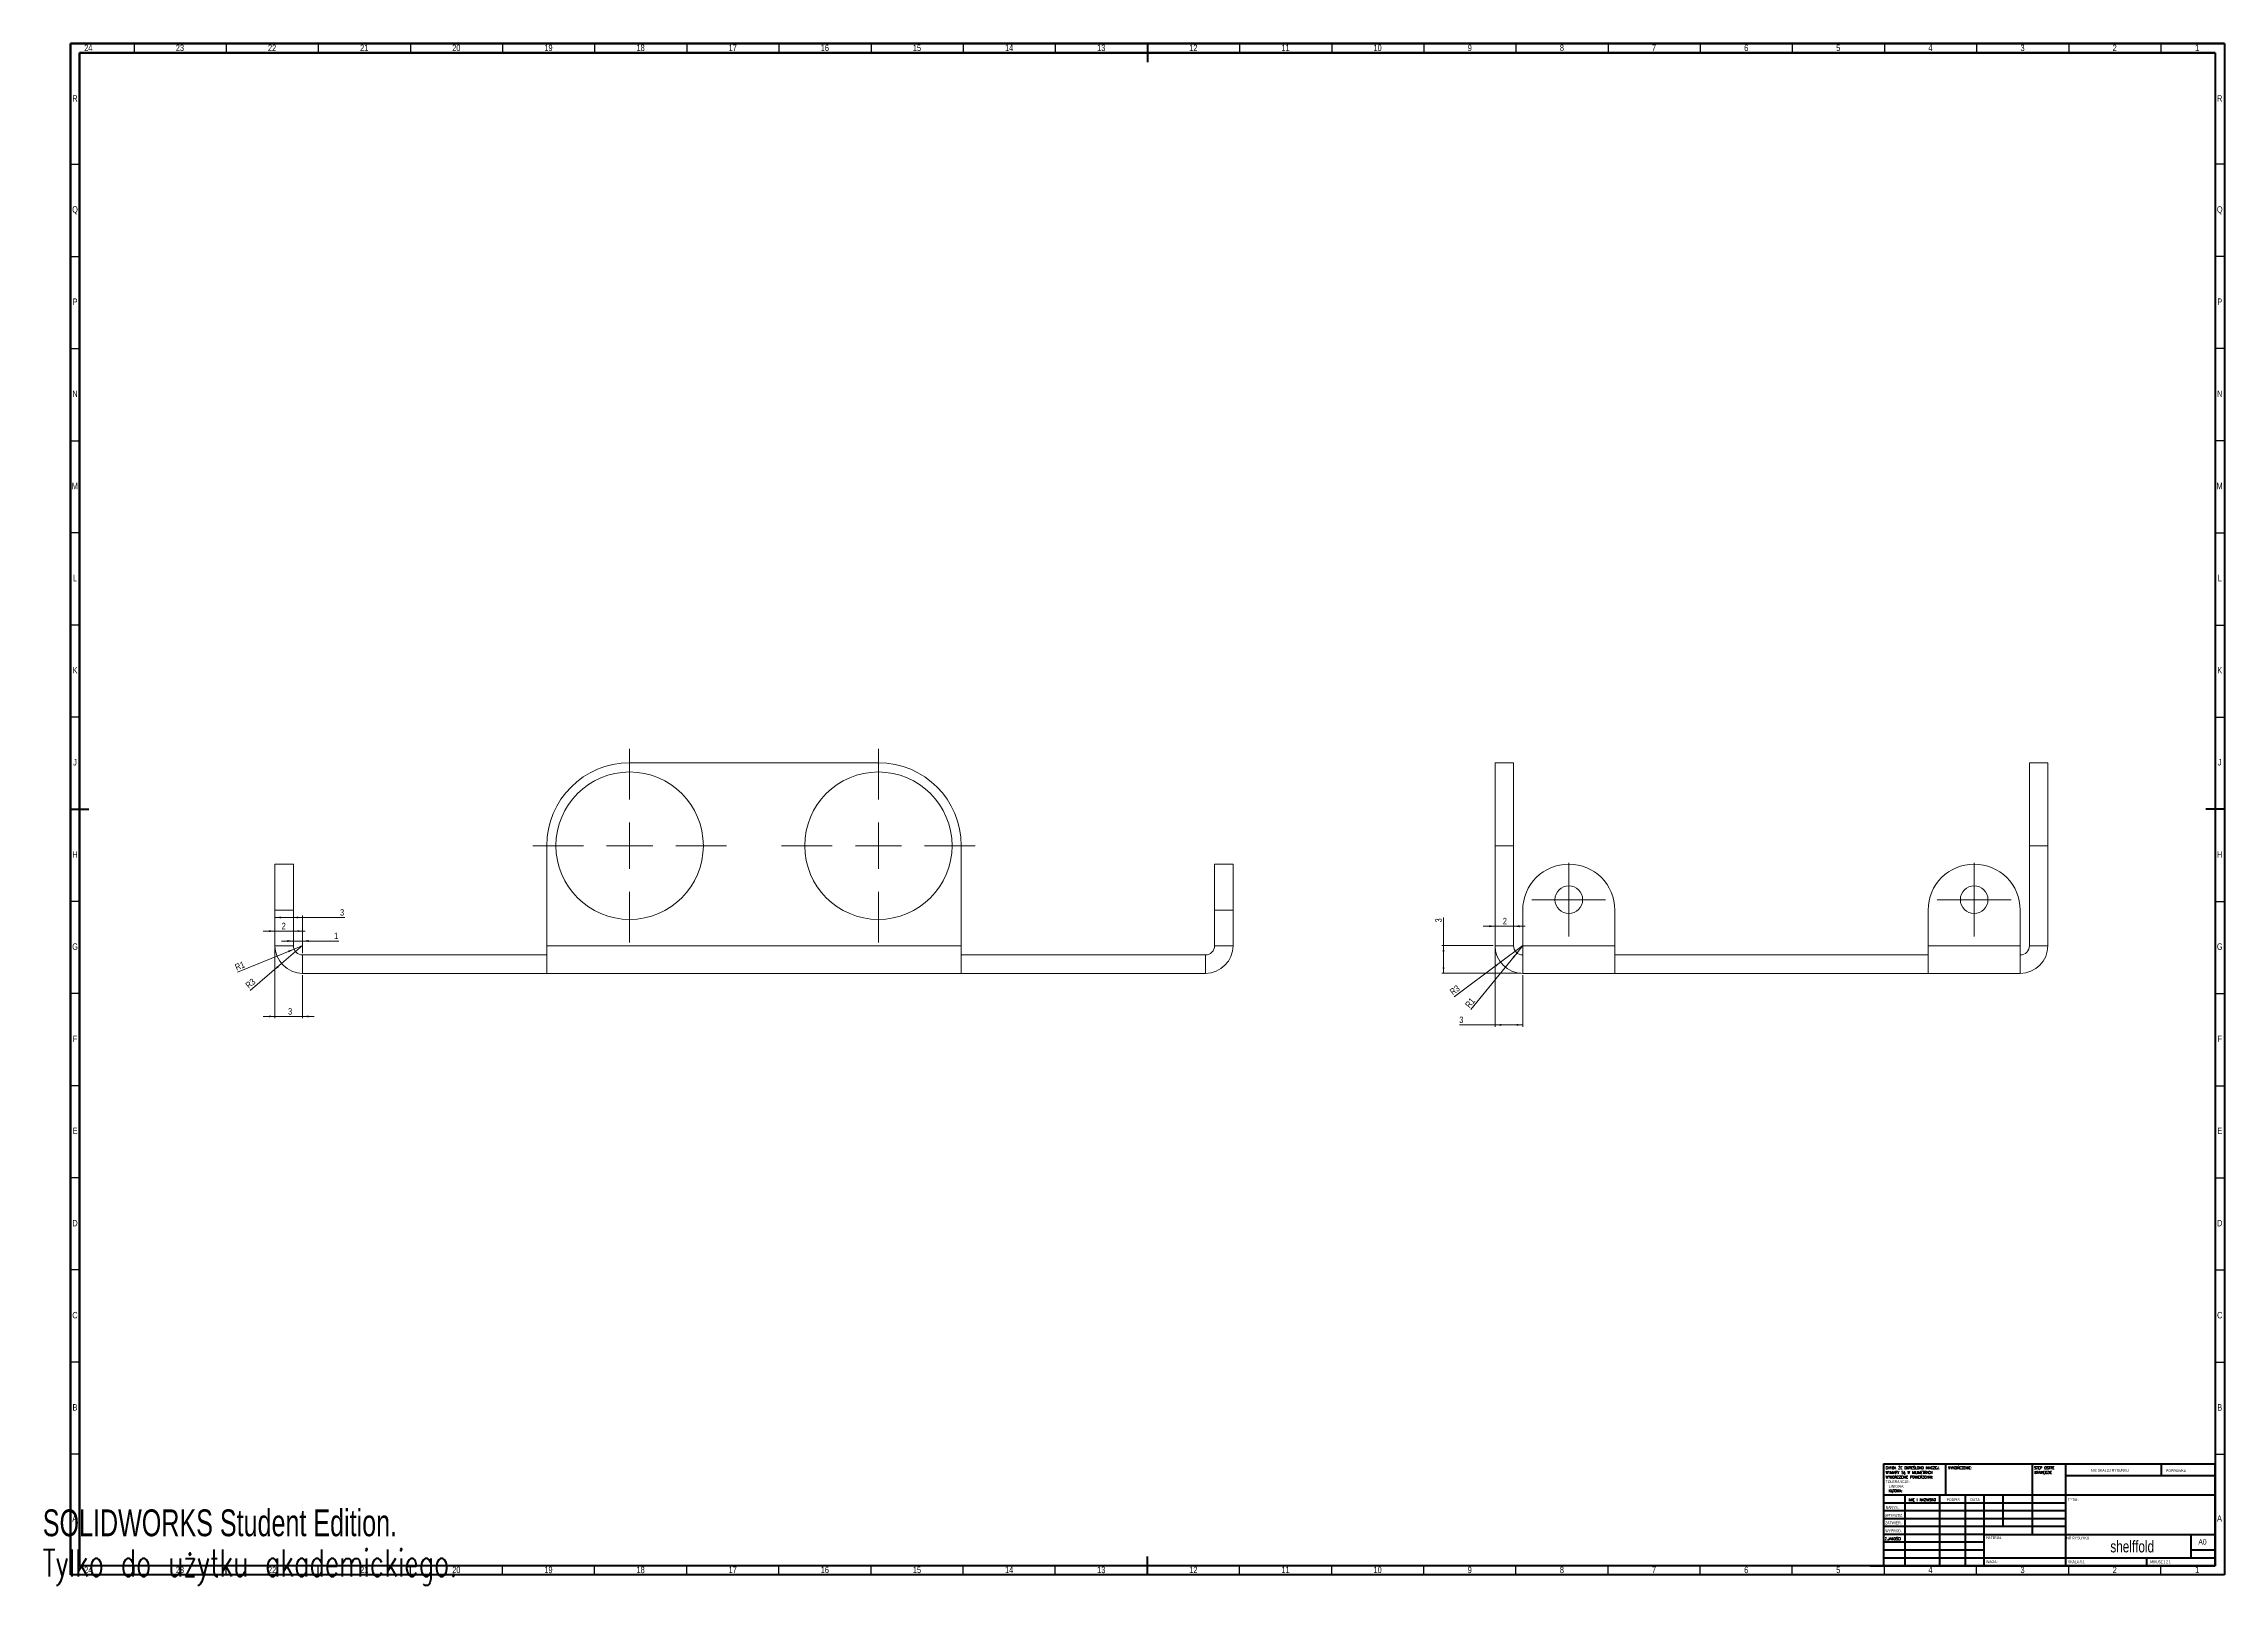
# Model space of a CAD drawing. Header units: millimetres. Extents: x 0 to 1184, y -1 to 836.
import ezdxf

# ---------------------------------------------------------------- set-up
doc = ezdxf.new("R2010")
doc.units = ezdxf.units.MM
doc.styles.add('SLDTEXTSTYLE0', font='TXT', dxfattribs={"width": 0.75})
doc.styles.add('SLDTEXTSTYLE1', font='TXT', dxfattribs={"width": 0.75, "bigfont": 'bigfont'})
doc.styles.add('SLDTEXTSTYLE2', font='TXT', dxfattribs={"width": 0.6875})
doc.styles.add('SLDTEXTSTYLE3', font='TXT', dxfattribs={"width": 0.7})
doc.styles.add('SLDTEXTSTYLE4', font='TXT', dxfattribs={"width": 0.7, "bigfont": 'bigfont'})
doc.dimstyles.new('SLDDIMSTYLE0', dxfattribs={"dimtxt": 3.5, "dimasz": 3.302, "dimexe": 0, "dimexo": 0.0625, "dimgap": 0.875, "dimtad": 1, "dimlfac": 0.2, "dimrnd": 1e-09, "dimzin": 12, "dimdsep": 46, "dimtxsty": 'SLDTEXTSTYLE0', "dimsah": 1, "dimcen": 0.09, "dimadec": 0, "dimazin": 3, "dimtfac": 1, "dimtmove": 0, "dimatfit": 0, "dimfxl": 0, "dimfrac": 2, "dimtolj": 1, "dimtzin": 12, "dimarcsym": 0})
doc.dimstyles.new('SLDDIMSTYLE1', dxfattribs={"dimtxt": 3.5, "dimasz": 3.302, "dimexe": 0, "dimexo": 0.0625, "dimgap": 0.875, "dimtad": 1, "dimlfac": 0.2, "dimrnd": 1e-09, "dimzin": 12, "dimdsep": 46, "dimtxsty": 'SLDTEXTSTYLE0', "dimsah": 1, "dimcen": 0, "dimadec": 0, "dimazin": 3, "dimtfac": 1, "dimtofl": 0, "dimtmove": 0, "dimatfit": 3, "dimfxl": 0, "dimfrac": 2, "dimtolj": 1, "dimtzin": 12, "dimarcsym": 0})
doc.dimstyles.new('SLDDIMSTYLE2', dxfattribs={"dimtxt": 3.5, "dimasz": 3.302, "dimexe": 0, "dimexo": 0.0625, "dimgap": 0.875, "dimtad": 1, "dimlfac": 0.2, "dimrnd": 1e-09, "dimzin": 12, "dimdsep": 46, "dimtxsty": 'SLDTEXTSTYLE0', "dimsah": 1, "dimcen": 0.09, "dimadec": 0, "dimazin": 3, "dimtfac": 1, "dimtofl": 0, "dimtmove": 0, "dimatfit": 3, "dimfxl": 0, "dimfrac": 2, "dimtolj": 1, "dimtzin": 12, "dimarcsym": 0})

# ---------------------------------------------------------------- blocks, each defined once
blk = doc.blocks.new('SW_NOTE_0')
at = {"color": 0, "linetype": 'Continuous', "lineweight": 0, "char_height": 1.5, "attachment_point": 1}
for s, insert, style in [('CHYBA ŻE OKREŚLONO INACZEJ:', (0, 1.9), 'SLDTEXTSTYLE1'), ('TOLERANCJE:', (0, -5.6), 'SLDTEXTSTYLE0'), ('WYMIARY SĄ W MILIMETRACH', (0, -0.6), 'SLDTEXTSTYLE1'), ('WYKOŃCZENIE POWIERZCHNI:', (0, -3.1), 'SLDTEXTSTYLE1'), ('LINIOWA:', (1.7, -8.1), 'SLDTEXTSTYLE0'), ('KĄTOWA:', (1.7, -10.6), 'SLDTEXTSTYLE1')]:
    blk.add_mtext(s, dxfattribs=dict(at, insert=insert, style=style))
blk = doc.blocks.new('SW_NOTE_1')
at = {"color": 0, "linetype": 'Continuous', "lineweight": 0, "char_height": 1.5, "attachment_point": 1, "style": 'SLDTEXTSTYLE1'}
for s, insert in [('STĘP OSTRE', (0, 1.9)), ('KRAWĘDZIE', (0, -0.6))]:
    blk.add_mtext(s, dxfattribs=dict(at, insert=insert))
blk = doc.blocks.new('_D')
at = {"color": 7, "linetype": 'Continuous', "lineweight": 0}
for p, q in [((126, 354.4), (119.6, 354.4)), ((126, 354.4), (136, 354.4)), ((136, 354.4), (142.3, 354.4))]:
    blk.add_line(p, q, dxfattribs=at)
for points in [[(126, 354.4), (122.7, 354.9), (122.7, 353.9)], [(136, 354.4), (139.3, 353.9), (139.3, 354.9)]]:
    blk.add_solid(points, dxfattribs=at)
at = {"color": 7, "linetype": 'Continuous', "lineweight": 0, "insert": (129.6, 358.9), "char_height": 3.5, "attachment_point": 1, "style": 'SLDTEXTSTYLE0'}
blk.add_mtext('2', dxfattribs=at)
blk = doc.blocks.new('_D_1')
at = {"color": 7, "linetype": 'Continuous', "lineweight": 0}
for q in [(105.6, 332.1), (141, 346.5)]:
    blk.add_line((136.4, 344.6), q, dxfattribs=at)
blk.add_solid([(136.4, 344.6), (133.1, 343.8), (133.5, 342.9)], dxfattribs=at)
at = {"color": 7, "linetype": 'Continuous', "lineweight": 0, "insert": (103.9, 336.2), "char_height": 3.5, "attachment_point": 1, "rotation": 22.1387, "style": 'SLDTEXTSTYLE0'}
blk.add_mtext('R1', dxfattribs=at)
blk = doc.blocks.new('_D_2')
at = {"color": 7, "linetype": 'Continuous', "lineweight": 0}
for q in [(141, 346.5), (112.5, 322.2)]:
    blk.add_line((129.6, 336.8), q, dxfattribs=at)
blk.add_solid([(129.6, 336.8), (126.7, 335), (127.4, 334.2)], dxfattribs=at)
at = {"color": 7, "linetype": 'Continuous', "lineweight": 0, "insert": (109.6, 325.7), "char_height": 3.5, "attachment_point": 1, "rotation": 40.3314, "style": 'SLDTEXTSTYLE0'}
blk.add_mtext('R3', dxfattribs=at)
blk = doc.blocks.new('_D_3')
at = {"color": 7, "linetype": 'Continuous', "lineweight": 0}
for p, q in [((126, 345.5), (126, 307.1)), ((141, 330.5), (141, 307.1)), ((126, 308.1), (119.6, 308.1)), ((126, 308.1), (141, 308.1)), ((141, 308.1), (147.3, 308.1))]:
    blk.add_line(p, q, dxfattribs=at)
for points in [[(126, 308.1), (122.7, 308.6), (122.7, 307.6)], [(141, 308.1), (144.3, 307.6), (144.3, 308.6)]]:
    blk.add_solid(points, dxfattribs=at)
at = {"color": 7, "linetype": 'Continuous', "lineweight": 0, "insert": (133.1, 312.6), "char_height": 3.5, "attachment_point": 1, "style": 'SLDTEXTSTYLE0'}
blk.add_mtext('3', dxfattribs=at)
blk = doc.blocks.new('_D_4')
at = {"color": 7, "linetype": 'Continuous', "lineweight": 0}
for p, q in [((141, 361.8), (126, 361.8)), ((141, 342.5), (141, 362.8)), ((141, 361.8), (163.9, 361.8))]:
    blk.add_line(p, q, dxfattribs=at)
for points in [[(126, 361.8), (129.3, 361.3), (129.3, 362.3)], [(141, 361.8), (137.7, 362.3), (137.7, 361.3)]]:
    blk.add_solid(points, dxfattribs=at)
at = {"color": 7, "linetype": 'Continuous', "lineweight": 0, "insert": (161.3, 366.3), "char_height": 3.5, "attachment_point": 1, "style": 'SLDTEXTSTYLE0'}
blk.add_mtext('3', dxfattribs=at)
blk = doc.blocks.new('_D_5')
at = {"color": 7, "linetype": 'Continuous', "lineweight": 0}
for p, q in [((136, 349), (129.6, 349)), ((141, 349), (136, 349)), ((141, 342.5), (141, 350)), ((141, 349), (160.7, 349))]:
    blk.add_line(p, q, dxfattribs=at)
for points in [[(136, 349), (132.7, 349.6), (132.7, 348.5)], [(141, 349), (144.3, 348.5), (144.3, 349.6)]]:
    blk.add_solid(points, dxfattribs=at)
at = {"color": 7, "linetype": 'Continuous', "lineweight": 0, "insert": (158.1, 353.6), "char_height": 3.5, "attachment_point": 1, "style": 'SLDTEXTSTYLE0'}
blk.add_mtext('1', dxfattribs=at)
blk = doc.blocks.new('SW_CENTERMARKSYMBOL_0')
at = {"color": 0, "linetype": 'Continuous', "lineweight": 0}
for p, q in [((0, 25), (0, 52.5)), ((0, 0), (0, 12.5)), ((-25, 0), (-52.5, 0)), ((0, 0), (-12.5, 0)), ((0, 0), (0, -12.5)), ((0, 0), (12.5, 0)), ((25, 0), (52.5, 0)), ((0, -25), (0, -52.5))]:
    blk.add_line(p, q, dxfattribs=at)
blk = doc.blocks.new('SW_CENTERMARKSYMBOL_1')
at = {"color": 0, "linetype": 'Continuous', "lineweight": 0}
for p, q in [((0, 25), (0, 52.5)), ((0, 0), (0, 12.5)), ((-25, 0), (-52.5, 0)), ((0, 0), (-12.5, 0)), ((0, 0), (0, -12.5)), ((0, 0), (12.5, 0)), ((25, 0), (52.5, 0)), ((0, -25), (0, -52.5))]:
    blk.add_line(p, q, dxfattribs=at)
blk = doc.blocks.new('_D_6')
at = {"color": 7, "linetype": 'Continuous', "lineweight": 0}
for q in [(803.2, 346.5), (765.9, 318.7)]:
    blk.add_line((791.2, 337.5), q, dxfattribs=at)
blk.add_solid([(791.2, 337.5), (788.2, 335.9), (788.8, 335.1)], dxfattribs=at)
at = {"color": 7, "linetype": 'Continuous', "lineweight": 0, "insert": (763.2, 322.3), "char_height": 3.5, "attachment_point": 1, "rotation": 36.6785, "style": 'SLDTEXTSTYLE0'}
blk.add_mtext('R3', dxfattribs=at)
blk = doc.blocks.new('_D_7')
at = {"color": 7, "linetype": 'Continuous', "lineweight": 0}
for q in [(803.2, 346.5), (775.1, 311.8)]:
    blk.add_line((800.1, 342.6), q, dxfattribs=at)
blk.add_solid([(800.1, 342.6), (797.6, 340.3), (798.4, 339.7)], dxfattribs=at)
at = {"color": 7, "linetype": 'Continuous', "lineweight": 0, "insert": (771.6, 314.6), "char_height": 3.5, "attachment_point": 1, "rotation": 51.0329, "style": 'SLDTEXTSTYLE0'}
blk.add_mtext('R1', dxfattribs=at)
blk = doc.blocks.new('_D_8')
at = {"color": 7, "linetype": 'Continuous', "lineweight": 0}
for p, q in [((788.2, 345.5), (788.2, 302.5)), ((803.2, 330.5), (803.2, 302.5)), ((788.2, 303.5), (768.8, 303.5)), ((803.2, 303.5), (788.2, 303.5))]:
    blk.add_line(p, q, dxfattribs=at)
for points in [[(788.2, 303.5), (791.5, 303), (791.5, 304)], [(803.2, 303.5), (799.9, 304), (799.9, 303)]]:
    blk.add_solid(points, dxfattribs=at)
at = {"color": 7, "linetype": 'Continuous', "lineweight": 0, "insert": (768.8, 308), "char_height": 3.5, "attachment_point": 1, "style": 'SLDTEXTSTYLE0'}
blk.add_mtext('3', dxfattribs=at)
blk = doc.blocks.new('_D_9')
at = {"color": 7, "linetype": 'Continuous', "lineweight": 0}
for p, q in [((760.2, 346.5), (760.2, 361.7)), ((787.2, 346.5), (759.2, 346.5)), ((760.2, 346.5), (760.2, 331.5)), ((802.2, 331.5), (759.2, 331.5))]:
    blk.add_line(p, q, dxfattribs=at)
for points in [[(760.2, 346.5), (759.7, 343.2), (760.7, 343.2)], [(760.2, 331.5), (760.7, 334.8), (759.7, 334.8)]]:
    blk.add_solid(points, dxfattribs=at)
at = {"color": 7, "linetype": 'Continuous', "lineweight": 0, "insert": (755.7, 359.1), "char_height": 3.5, "attachment_point": 1, "rotation": 90, "style": 'SLDTEXTSTYLE0'}
blk.add_mtext('3', dxfattribs=at)
blk = doc.blocks.new('_D_10')
at = {"color": 7, "linetype": 'Continuous', "lineweight": 0}
for p, q in [((788.2, 357), (781.8, 357)), ((788.2, 357), (798.2, 357)), ((798.2, 357), (804.5, 357))]:
    blk.add_line(p, q, dxfattribs=at)
for points in [[(788.2, 357), (784.9, 357.6), (784.9, 356.5)], [(798.2, 357), (801.5, 356.5), (801.5, 357.6)]]:
    blk.add_solid(points, dxfattribs=at)
at = {"color": 7, "linetype": 'Continuous', "lineweight": 0, "insert": (792.4, 361.6), "char_height": 3.5, "attachment_point": 1, "style": 'SLDTEXTSTYLE0'}
blk.add_mtext('2', dxfattribs=at)
blk = doc.blocks.new('SW_CENTERMARKSYMBOL_2')
at = {"color": 0, "linetype": 'Continuous', "lineweight": 0}
for p, q in [((0, 12.5), (0, 20)), ((0, 0), (0, 12.5)), ((-12.5, 0), (-20, 0)), ((0, 0), (-12.5, 0)), ((0, 0), (0, -12.5)), ((0, 0), (12.5, 0)), ((12.5, 0), (20, 0)), ((0, -12.5), (0, -20))]:
    blk.add_line(p, q, dxfattribs=at)
blk = doc.blocks.new('SW_CENTERMARKSYMBOL_3')
at = {"color": 0, "linetype": 'Continuous', "lineweight": 0}
for p, q in [((0, 12.5), (0, 20)), ((0, 0), (0, 12.5)), ((-12.5, 0), (-20, 0)), ((0, 0), (-12.5, 0)), ((0, 0), (0, -12.5)), ((0, 0), (12.5, 0)), ((12.5, 0), (20, 0)), ((0, -12.5), (0, -20))]:
    blk.add_line(p, q, dxfattribs=at)

msp = doc.modelspace()

# ---------------------------------------------------------------- linework, layer by layer
at = {"color": 7, "linetype": 'Continuous', "lineweight": 60}
for p, q in [((15, 836), (1184, 836)), ((15, 5), (15, 836)), ((15, 836), (15, 5)), ((1184, 836), (15, 836)), ((20, 831), (1179, 831)), ((20, 10), (20, 831)), ((20, 831), (20, 10)), ((1179, 831), (20, 831)), ((599.5, 836), (599.5, 826)), ((599.5, 836), (599.5, 826)), ((1179, 831), (1179, 10)), ((1184, 836), (1184, 5)), ((15, 420.5), (25, 420.5)), ((15, 420.5), (25, 420.5)), ((1184, 420.5), (1174, 420.5)), ((1179, 10), (1179, 65.25)), ((1179, 65.25), (1179, 10)), ((599.5, 5), (599.5, 15)), ((1184, 5), (15, 5)), ((1179, 10), (20, 10)), ((991.8, 10), (1179, 10))]:
    msp.add_line(p, q, dxfattribs=at)
at = {"color": 7, "linetype": 'Continuous', "lineweight": 30}
for p, q in [((49.5, 836), (49.5, 831)), ((99.5, 836), (99.5, 831)), ((149.5, 836), (149.5, 831)), ((199.5, 836), (199.5, 831)), ((249.5, 836), (249.5, 831)), ((299.5, 836), (299.5, 831)), ((349.5, 836), (349.5, 831)), ((399.5, 836), (399.5, 831)), ((449.5, 836), (449.5, 831)), ((499.5, 836), (499.5, 831)), ((549.5, 836), (549.5, 831)), ((649.5, 836), (649.5, 831)), ((699.5, 836), (699.5, 831)), ((749.5, 836), (749.5, 831)), ((799.5, 836), (799.5, 831)), ((849.5, 836), (849.5, 831)), ((899.5, 836), (899.5, 831)), ((949.5, 836), (949.5, 831)), ((999.6, 836), (999.6, 831)), ((1049.5, 836), (1049.5, 831)), ((1099.5, 836), (1099.5, 831)), ((1149.5, 836), (1149.5, 831)), ((15, 770.5), (20, 770.5)), ((1184, 770.5), (1179, 770.5)), ((15, 720.5), (20, 720.5)), ((1184, 720.5), (1179, 720.5)), ((15, 670.5), (20, 670.5)), ((1184, 670.5), (1179, 670.5)), ((15, 620.5), (20, 620.5)), ((1184, 620.5), (1179, 620.5)), ((20, 570.5), (15, 570.5)), ((1179, 570.5), (1184, 570.5)), ((20, 520.5), (15, 520.5)), ((1179, 520.5), (1184, 520.5)), ((20, 470.5), (15, 470.5)), ((1179, 470.5), (1184, 470.5)), ((20, 370.5), (15, 370.5)), ((1179, 370.5), (1184, 370.5)), ((20, 320.5), (15, 320.5)), ((1179, 320.5), (1184, 320.5)), ((20, 270.5), (15, 270.5)), ((1179, 270.5), (1184, 270.5)), ((20, 220.5), (15, 220.5)), ((1179, 220.5), (1184, 220.5)), ((20, 170.5), (15, 170.5)), ((1179, 170.5), (1184, 170.5)), ((20, 120.5), (15, 120.5)), ((1179, 120.5), (1184, 120.5)), ((20, 70.5), (15, 70.5)), ((1179, 70.5), (1184, 70.5)), ((49.5, 5), (49.5, 10)), ((99.5, 5), (99.5, 10)), ((149.5, 5), (149.5, 10)), ((199.5, 5), (199.5, 10)), ((249.5, 5), (249.5, 10)), ((299.5, 5), (299.5, 10)), ((349.5, 5), (349.5, 10)), ((399.5, 5), (399.5, 10)), ((449.5, 5), (449.5, 10)), ((499.5, 5), (499.5, 10)), ((549.5, 5), (549.5, 10)), ((649.5, 5), (649.5, 10)), ((699.5, 5), (699.5, 10)), ((749.5, 5), (749.5, 10)), ((799.5, 5), (799.5, 10)), ((849.5, 5), (849.5, 10)), ((899.5, 5), (899.5, 10)), ((949.5, 5), (949.5, 10)), ((999.6, 5), (999.6, 10)), ((1049.5, 5), (1049.5, 10)), ((1099.5, 5), (1099.5, 10)), ((1149.5, 5), (1149.5, 10))]:
    msp.add_line(p, q, dxfattribs=at)
at = {"color": 7, "linetype": 'Continuous', "lineweight": 15}
for p, q in [((318.495, 445.751), (453.495, 445.751)), ((788.199, 445.751), (788.199, 400.751)), ((788.199, 445.751), (798.199, 445.751)), ((798.199, 445.751), (798.199, 400.751)), ((1078.199, 400.751), (1078.199, 445.751)), ((1088.199, 445.751), (1078.199, 445.751)), ((1088.199, 400.751), (1088.199, 445.751)), ((135.995, 390.751), (125.995, 390.751)), ((125.995, 390.751), (125.995, 365.751)), ((135.995, 390.751), (135.995, 365.751)), ((273.495, 346.459), (273.495, 400.751)), ((498.495, 400.751), (498.495, 346.459)), ((645.995, 390.751), (635.995, 390.751)), ((635.995, 365.751), (635.995, 390.751)), ((645.995, 365.751), (645.995, 390.751)), ((788.199, 400.751), (798.199, 400.751)), ((788.199, 400.751), (788.199, 346.459)), ((798.199, 400.751), (798.199, 346.459)), ((1088.199, 400.751), (1078.199, 400.751)), ((1078.199, 346.459), (1078.199, 400.751)), ((1088.199, 346.459), (1088.199, 400.751)), ((125.995, 365.751), (135.995, 365.751)), ((125.995, 365.751), (125.995, 346.459)), ((135.995, 365.751), (135.995, 346.459)), ((645.995, 365.751), (635.995, 365.751)), ((635.995, 346.459), (635.995, 365.751)), ((645.995, 346.459), (645.995, 365.751)), ((803.199, 346.459), (803.199, 365.751)), ((853.199, 365.751), (853.199, 346.459)), ((1023.199, 346.459), (1023.199, 365.751)), ((1073.199, 365.751), (1073.199, 346.459)), ((125.995, 346.459), (135.995, 346.459)), ((273.495, 331.459), (273.495, 346.459)), ((273.495, 346.459), (498.495, 346.459)), ((498.495, 346.459), (498.495, 331.459)), ((645.995, 346.459), (635.995, 346.459)), ((788.199, 346.459), (798.199, 346.459)), ((853.199, 346.459), (803.199, 346.459)), ((803.199, 331.459), (803.199, 346.459)), ((853.199, 346.459), (853.199, 331.459)), ((1073.199, 346.459), (1023.199, 346.459)), ((1023.199, 331.459), (1023.199, 346.459)), ((1073.199, 346.459), (1073.199, 331.459)), ((1088.199, 346.459), (1078.199, 346.459)), ((140.995, 331.459), (140.995, 341.459)), ((140.995, 341.459), (273.495, 341.459)), ((140.995, 331.459), (273.495, 331.459)), ((273.495, 331.459), (498.495, 331.459)), ((498.495, 341.459), (630.995, 341.459)), ((498.495, 331.459), (630.995, 331.459)), ((630.995, 331.459), (630.995, 341.459)), ((853.199, 331.459), (803.199, 331.459)), ((853.199, 341.459), (1023.199, 341.459)), ((853.199, 331.459), (1023.199, 331.459)), ((1073.199, 331.459), (1023.199, 331.459))]:
    msp.add_line(p, q, dxfattribs=at)
at = {"color": 7, "linetype": 'Continuous', "lineweight": 40}
for p, q in [((999, 65.25), (1179, 65.25)), ((999, 65.25), (999, 10)), ((1032.8, 48.25), (1032.8, 65.25)), ((1079.6, 65.25), (1079.6, 27)), ((1097.8, 65.25), (1097.8, 10)), ((1149.8, 58.875), (1149.8, 65.25)), ((1179, 48.25), (999, 48.25)), ((1010.564, 48.25), (1010.564, 10)), ((1029.442, 48.25), (1029.442, 10)), ((1043.399, 48.25), (1043.399, 10)), ((1053.6, 10), (1053.6, 48.25)), ((1064, 31.25), (1064, 48.25)), ((1179, 58.875), (1097.8, 58.875)), ((1097.8, 44), (999, 44)), ((1097.8, 39.75), (999, 39.75)), ((1097.8, 35.5), (999, 35.5)), ((1097.8, 31.25), (999, 31.25)), ((1053.6, 27), (999, 27)), ((1053.6, 27), (1179, 27)), ((1166, 14.25), (1166, 27)), ((1053.6, 22.75), (999, 22.75)), ((1053.6, 18.5), (999, 18.5)), ((999, 14.25), (1179, 14.25)), ((1142, 10), (1142, 14.25)), ((1179, 18.5), (1166, 18.5))]:
    msp.add_line(p, q, dxfattribs=at)
at = {"color": 7, "linetype": 'Continuous', "lineweight": 15}
for centre, radius in [((318.495, 400.751), 40), ((453.495, 400.751), 40), ((828.199, 371.459), 7.5), ((1048.199, 371.459), 7.5)]:
    msp.add_circle(centre, radius, dxfattribs=at)
for centre, radius, start, end in [((318.495, 400.751), 45, 90, 180), ((453.495, 400.751), 45, 0, 90), ((828.199, 365.751), 25, 0, 180), ((1048.199, 365.751), 25, 0, 180), ((140.995, 346.459), 15, 180, 270), ((140.995, 346.459), 5, 180, 270), ((630.995, 346.459), 5, 270, 0), ((630.995, 346.459), 15, 270, 0), ((803.199, 346.459), 15, 180, 270), ((803.199, 346.459), 5, 180, 270), ((1073.199, 346.459), 5, 270, 0), ((1073.199, 346.459), 15, 270, 0)]:
    msp.add_arc(centre, radius, start, end, dxfattribs=at)

# ---------------------------------------------------------------- block references
at = {"color": 7, "linetype": 'Continuous', "lineweight": 0}
for name, p in [('SW_CENTERMARKSYMBOL_1', (318.495, 400.751)), ('SW_CENTERMARKSYMBOL_0', (453.495, 400.751)), ('SW_CENTERMARKSYMBOL_3', (828.199, 371.459)), ('SW_CENTERMARKSYMBOL_2', (1048.199, 371.459)), ('SW_NOTE_0', (1000.182, 61.987)), ('SW_NOTE_1', (1080.821, 61.987))]:
    msp.add_blockref(name, p, dxfattribs=at)

# ---------------------------------------------------------------- texts
for s, insert, char_height, attachment_point, style in [('24', (24.68, 835.456), 3.5, 2, 'SLDTEXTSTYLE0'), ('23', (74.43, 835.456), 3.5, 2, 'SLDTEXTSTYLE0'), ('22', (124.43, 835.456), 3.5, 2, 'SLDTEXTSTYLE0'), ('21', (174.43, 835.456), 3.5, 2, 'SLDTEXTSTYLE0'), ('20', (224.43, 835.456), 3.5, 2, 'SLDTEXTSTYLE0'), ('19', (274.43, 835.456), 3.5, 2, 'SLDTEXTSTYLE0'), ('18', (324.43, 835.456), 3.5, 2, 'SLDTEXTSTYLE0'), ('17', (374.43, 835.456), 3.5, 2, 'SLDTEXTSTYLE0'), ('16', (424.43, 835.456), 3.5, 2, 'SLDTEXTSTYLE0'), ('15', (474.43, 835.456), 3.5, 2, 'SLDTEXTSTYLE0'), ('14', (524.43, 835.456), 3.5, 2, 'SLDTEXTSTYLE0'), ('13', (574.43, 835.456), 3.5, 2, 'SLDTEXTSTYLE0'), ('12', (624.43, 835.456), 3.5, 2, 'SLDTEXTSTYLE0'), ('11', (674.43, 835.456), 3.5, 2, 'SLDTEXTSTYLE0'), ('10', (724.43, 835.456), 3.5, 2, 'SLDTEXTSTYLE0'), ('9', (774.465, 835.456), 3.5, 2, 'SLDTEXTSTYLE0'), ('8', (824.465, 835.456), 3.5, 2, 'SLDTEXTSTYLE0'), ('7', (874.465, 835.456), 3.5, 2, 'SLDTEXTSTYLE0'), ('6', (924.465, 835.456), 3.5, 2, 'SLDTEXTSTYLE0'), ('5', (974.465, 835.456), 3.5, 2, 'SLDTEXTSTYLE0'), ('4', (1024.465, 835.456), 3.5, 2, 'SLDTEXTSTYLE0'), ('3', (1074.465, 835.456), 3.5, 2, 'SLDTEXTSTYLE0'), ('2', (1124.465, 835.456), 3.5, 2, 'SLDTEXTSTYLE0'), ('1', (1169.215, 835.456), 3.5, 2, 'SLDTEXTSTYLE0'), ('R', (17.45, 808.011), 3.5, 2, 'SLDTEXTSTYLE0'), ('R', (1181.45, 808.011), 3.5, 2, 'SLDTEXTSTYLE0'), ('Q', (17.491, 747.761), 3.5, 2, 'SLDTEXTSTYLE0'), ('Q', (1181.491, 747.761), 3.5, 2, 'SLDTEXTSTYLE0'), ('P', (17.487, 697.706), 3.5, 2, 'SLDTEXTSTYLE0'), ('P', (1181.487, 697.706), 3.5, 2, 'SLDTEXTSTYLE0'), ('N', (17.47, 647.761), 3.5, 2, 'SLDTEXTSTYLE0'), ('N', (1181.47, 647.761), 3.5, 2, 'SLDTEXTSTYLE0'), ('M', (17.38, 597.706), 3.5, 2, 'SLDTEXTSTYLE0'), ('M', (1181.38, 597.706), 3.5, 2, 'SLDTEXTSTYLE0'), ('L', (17.462, 547.761), 3.5, 2, 'SLDTEXTSTYLE0'), ('L', (1181.462, 547.761), 3.5, 2, 'SLDTEXTSTYLE0'), ('K', (17.489, 497.706), 3.5, 2, 'SLDTEXTSTYLE0'), ('K', (1181.489, 497.706), 3.5, 2, 'SLDTEXTSTYLE0'), ('J', (17.468, 447.761), 3.5, 2, 'SLDTEXTSTYLE0'), ('J', (1181.468, 447.761), 3.5, 2, 'SLDTEXTSTYLE0'), ('H', (17.491, 397.706), 3.5, 2, 'SLDTEXTSTYLE0'), ('H', (1181.491, 397.706), 3.5, 2, 'SLDTEXTSTYLE0'), ('G', (17.489, 347.761), 3.5, 2, 'SLDTEXTSTYLE0'), ('G', (1181.489, 347.761), 3.5, 2, 'SLDTEXTSTYLE0'), ('F', (17.464, 297.706), 3.5, 2, 'SLDTEXTSTYLE0'), ('F', (1181.464, 297.706), 3.5, 2, 'SLDTEXTSTYLE0'), ('E', (17.506, 247.761), 3.5, 2, 'SLDTEXTSTYLE0'), ('E', (1181.506, 247.761), 3.5, 2, 'SLDTEXTSTYLE0'), ('D', (17.46, 197.706), 3.5, 2, 'SLDTEXTSTYLE0'), ('D', (1181.46, 197.706), 3.5, 2, 'SLDTEXTSTYLE0'), ('C', (17.464, 147.761), 3.5, 2, 'SLDTEXTSTYLE0'), ('C', (1181.464, 147.761), 3.5, 2, 'SLDTEXTSTYLE0'), ('B', (17.473, 97.706), 3.5, 2, 'SLDTEXTSTYLE0'), ('B', (1181.473, 97.706), 3.5, 2, 'SLDTEXTSTYLE0'), ('WYKOŃCZENIE:', (1034.123, 63.921), 1.5, 1, 'SLDTEXTSTYLE1'), ('NIE SKALUJ RYSUNKU', (1111.615, 62.533), 1.5, 1, 'SLDTEXTSTYLE0'), ('POPRAWKA', (1152.328, 62.335), 1.5, 1, 'SLDTEXTSTYLE0'), ('A', (17.36, 37.456), 3.5, 2, 'SLDTEXTSTYLE0'), ('SPRAWDZ.', (999.735, 38.162), 1.5, 1, 'SLDTEXTSTYLE0'), ('NARYS.', (1000.182, 42.385), 1.5, 1, 'SLDTEXTSTYLE0'), ('IMIĘ I NAZWISKO', (1012.617, 46.576), 1.5, 1, 'SLDTEXTSTYLE1'), ('PODPIS', (1033.268, 46.576), 1.5, 1, 'SLDTEXTSTYLE0'), ('DATA', (1046.215, 46.576), 1.5, 1, 'SLDTEXTSTYLE0'), ('TYTUŁ:', (1099.079, 46.576), 1.5, 1, 'SLDTEXTSTYLE1'), ('A', (1181.36, 37.456), 3.5, 2, 'SLDTEXTSTYLE0'), ('Z.JAKOŚCI', (999.669, 25.35), 1.5, 1, 'SLDTEXTSTYLE1'), ('ZATWIER.', (999.839, 34.066), 1.5, 1, 'SLDTEXTSTYLE0'), ('WYPROD.', (999.99, 29.716), 1.5, 1, 'SLDTEXTSTYLE0'), ('MATERIAŁ:', (1054.646, 25.986), 1.5, 1, 'SLDTEXTSTYLE1'), ('NR RYSUNKU', (1098.209, 25.843), 1.5, 1, 'SLDTEXTSTYLE0'), ('shelffold', (1133.979, 23.607), 6.35, 2, 'SLDTEXTSTYLE0'), ('A0', (1169.871, 24.406), 2.9104, 1, 'SLDTEXTSTYLE0'), ('WAGA:', (1054.618, 12.949), 1.4986, 1, 'SLDTEXTSTYLE0'), ('SKALA:5:1', (1099.074, 12.9), 1.5, 1, 'SLDTEXTSTYLE0'), ('ARKUSZ 1 Z 1', (1143.478, 12.9), 1.5, 1, 'SLDTEXTSTYLE2'), ('24', (24.68, 9.511), 3.5, 2, 'SLDTEXTSTYLE0'), ('23', (74.43, 9.511), 3.5, 2, 'SLDTEXTSTYLE0'), ('22', (124.43, 9.511), 3.5, 2, 'SLDTEXTSTYLE0'), ('21', (174.43, 9.511), 3.5, 2, 'SLDTEXTSTYLE0'), ('20', (224.43, 9.511), 3.5, 2, 'SLDTEXTSTYLE0'), ('19', (274.43, 9.511), 3.5, 2, 'SLDTEXTSTYLE0'), ('18', (324.43, 9.511), 3.5, 2, 'SLDTEXTSTYLE0'), ('17', (374.43, 9.511), 3.5, 2, 'SLDTEXTSTYLE0'), ('16', (424.43, 9.511), 3.5, 2, 'SLDTEXTSTYLE0'), ('15', (474.43, 9.511), 3.5, 2, 'SLDTEXTSTYLE0'), ('14', (524.43, 9.511), 3.5, 2, 'SLDTEXTSTYLE0'), ('13', (574.43, 9.511), 3.5, 2, 'SLDTEXTSTYLE0'), ('12', (624.43, 9.511), 3.5, 2, 'SLDTEXTSTYLE0'), ('11', (674.43, 9.511), 3.5, 2, 'SLDTEXTSTYLE0'), ('10', (724.43, 9.511), 3.5, 2, 'SLDTEXTSTYLE0'), ('9', (774.465, 9.511), 3.5, 2, 'SLDTEXTSTYLE0'), ('8', (824.465, 9.511), 3.5, 2, 'SLDTEXTSTYLE0'), ('7', (874.465, 9.511), 3.5, 2, 'SLDTEXTSTYLE0'), ('6', (924.465, 9.511), 3.5, 2, 'SLDTEXTSTYLE0'), ('5', (974.465, 9.511), 3.5, 2, 'SLDTEXTSTYLE0'), ('4', (1024.465, 9.511), 3.5, 2, 'SLDTEXTSTYLE0'), ('3', (1074.465, 9.511), 3.5, 2, 'SLDTEXTSTYLE0'), ('2', (1124.465, 9.511), 3.5, 2, 'SLDTEXTSTYLE0'), ('1', (1169.215, 9.511), 3.5, 2, 'SLDTEXTSTYLE0')]:
    msp.add_mtext(s, dxfattribs=dict(at, insert=insert, char_height=char_height, attachment_point=attachment_point, style=style))
at = {"color": 7, "linetype": 'Continuous', "char_height": 14.5493, "attachment_point": 1}
for s, insert, style in [('SOLIDWORKS Student Edition.', (0, 40.579), 'SLDTEXTSTYLE3'), ('Tylko do użytku akademickiego.', (0, 18.755), 'SLDTEXTSTYLE4')]:
    msp.add_mtext(s, dxfattribs=dict(at, insert=insert, style=style))

# ---------------------------------------------------------------- dimensions: what is measured, and where the dimension line sits
at = {"color": 7, "linetype": 'Continuous', "lineweight": 0}
for base, p1, p2, dimstyle, picture, middle in [((135.995, 354.375), (125.995, 346.459), (135.995, 346.459), 'SLDDIMSTYLE0', '_D', (130.893, 354.375)), ((125.995, 361.837), (140.995, 341.459), (125.995, 346.459), 'SLDDIMSTYLE2', '_D_4', (162.567, 361.837)), ((798.199, 357.045), (788.199, 346.459), (798.199, 346.459), 'SLDDIMSTYLE0', '_D_10', (793.653, 357.045)), ((140.995, 308.083), (125.995, 346.459), (140.995, 331.459), 'SLDDIMSTYLE0', '_D_3', (134.395, 308.083)), ((135.995, 349.045), (140.995, 341.459), (135.995, 346.459), 'SLDDIMSTYLE0', '_D_5', (159.369, 349.045)), ((788.199, 303.459), (803.199, 331.459), (788.199, 346.459), 'SLDDIMSTYLE2', '_D_8', (770.114, 303.459))]:
    dim = msp.add_linear_dim(base=base, p1=p1, p2=p2, dimstyle=dimstyle, dxfattribs=at)
    dim.commit()
    dim.dimension.update_dxf_attribs({"geometry": picture, "text_midpoint": middle, "dimtype": 160})
dim = msp.add_linear_dim(base=(760.199, 331.459), p1=(788.199, 346.459), p2=(803.199, 331.459), angle=90, dimstyle='SLDDIMSTYLE2', dxfattribs=at)
dim.commit()
dim.dimension.update_dxf_attribs({"geometry": '_D_9', "text_midpoint": (760.199, 360.433), "dimtype": 160})
for center, mpoint, picture, middle in [((140.995, 346.459), (136.364, 344.575), '_D_1', (108.051, 333.056)), ((140.995, 346.459), (129.561, 336.751), '_D_2', (114.447, 323.92)), ((803.199, 346.459), (791.169, 337.5), '_D_6', (767.983, 320.23)), ((803.199, 346.459), (800.055, 342.572), '_D_7', (776.792, 313.811))]:
    dim = msp.add_radius_dim(center=center, mpoint=mpoint, dimstyle='SLDDIMSTYLE1', dxfattribs=at)
    dim.commit()
    dim.dimension.update_dxf_attribs({"geometry": picture, "text_midpoint": middle, "dimtype": 164})

doc.saveas('drawing.dxf')
